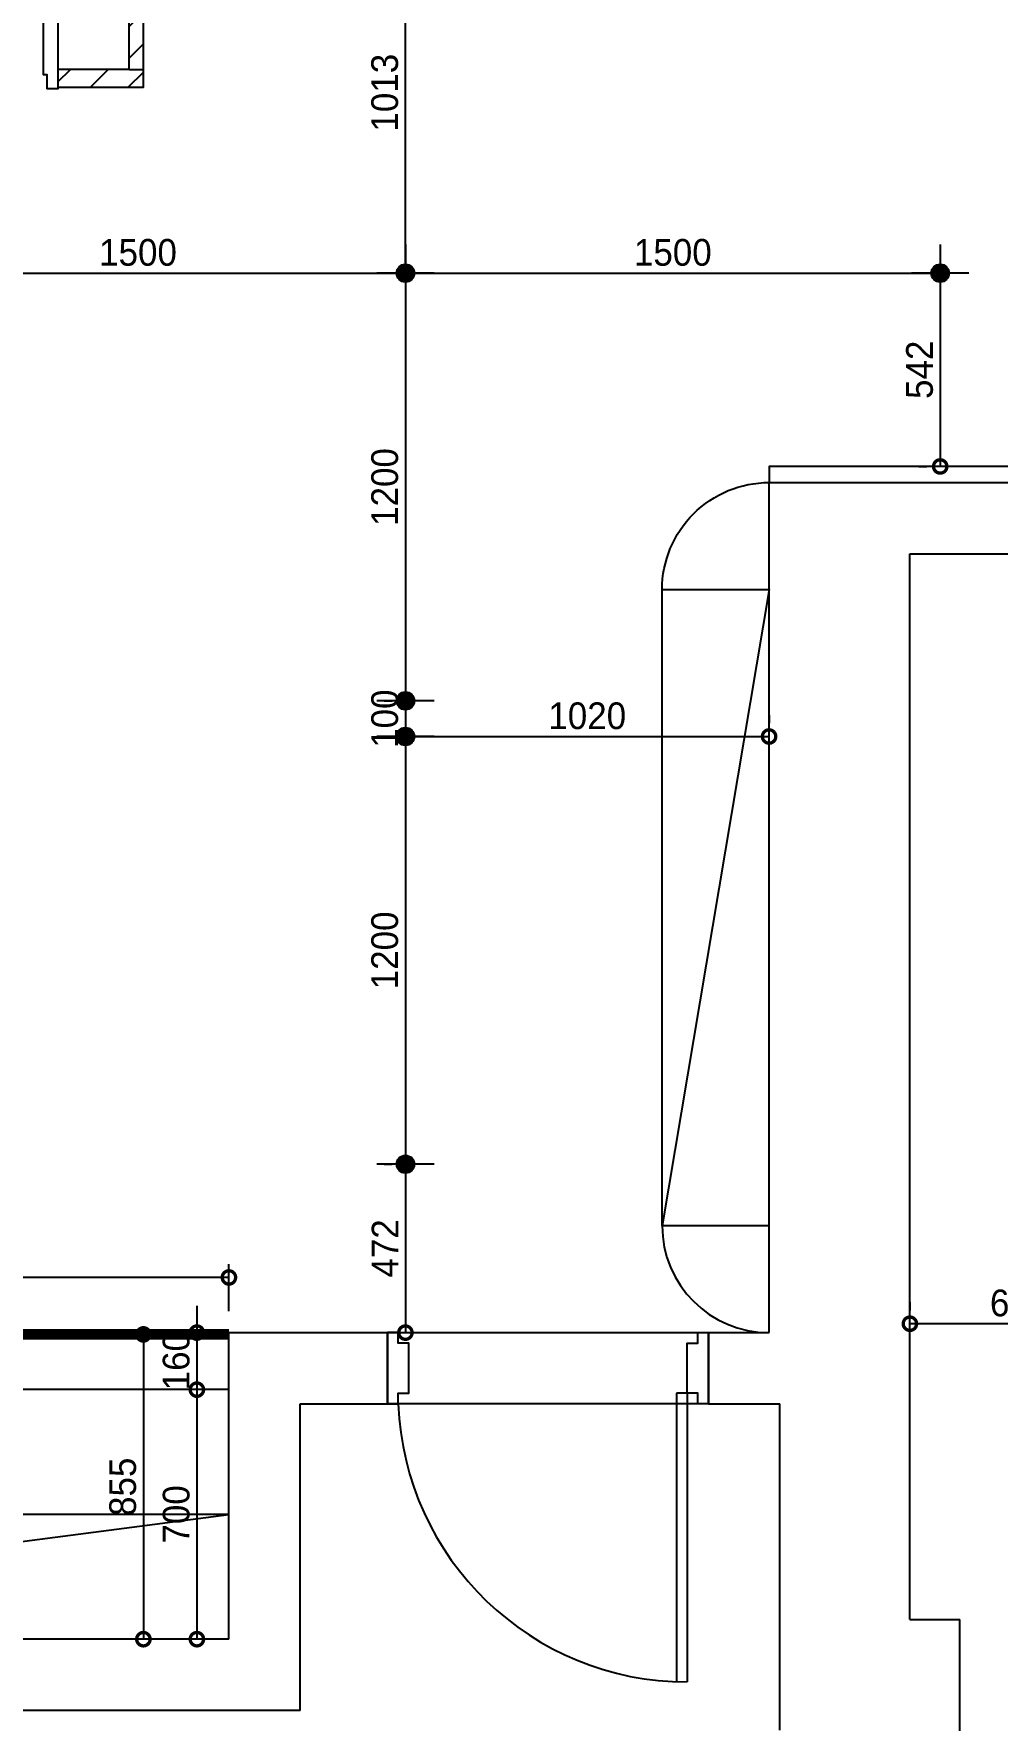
# Model space of a CAD drawing. Header units: inches. Extents: x -4181 to 116552, y 25636 to 44656.
# Drawn here: x 42980 to 45682, y 30364 to 35096 of the extents above; entities that cross this region are included whole.
import ezdxf

# ---------------------------------------------------------------- set-up
doc = ezdxf.new("R2010")
doc.units = ezdxf.units.IN
doc.header["$LTSCALE"] = 50
doc.header["$MEASUREMENT"] = 0
for name, color, linetype in [('01-FUR', 6, 'Continuous'), ('02-wal', 2, 'Continuous'), ('03-WAL NEW', 3, 'Continuous'), ('06-LIGHT', 4, 'Continuous'), ('07-dim wal', 5, 'Continuous'), ('08-hat', 8, 'Continuous'), ('6fur', 6, 'Continuous'), ('CO-DO-FR', 7, 'Continuous'), ('CO-DOOR', 8, 'Continuous'), ('RC-LIGHT', 7, 'Continuous')]:
    doc.layers.add(name, color=color, linetype=linetype)
doc.styles.add('스타일1', font='HY울릉도M.TTF')
doc.dimstyles.new('30', dxfattribs={"dimscale": 30, "dimtxt": 2.5, "dimasz": 2.5, "dimexe": 1.25, "dimexo": 2, "dimtad": 1, "dimdec": 0, "dimtxsty": '스타일1', "dimblk": 'DOTSMALL', "dimcen": 2.5, "dimclrd": 1, "dimclre": 1, "dimclrt": 2, "dimadec": 0, "dimazin": 0, "dimtfac": 1, "dimtix": 1, "dimtmove": 0, "dimatfit": 3, "dimldrblk": 'DOTSMALL', "dimfxl": 1.25, "dimarcsym": 0})

# ---------------------------------------------------------------- blocks, each defined once
blk = doc.blocks.new('asfsd')
at = {"layer": '03-WAL NEW'}
h = blk.add_hatch(dxfattribs=at)
h.set_pattern_fill('ANSI31', color=256, scale=500)
h.paths.add_polyline_path([(18156, 40221.5), (18115.6, 40213.7), (18115.6, 40129.2), (17915.6, 40128.7), (17915.6, 40089.2), (18115.6, 40089.2), (18155.6, 40089.2)])
h.paths.add_polyline_path([(18155.6, 39319.2), (18015.6, 39319.2), (17915.6, 39318.9), (17915.6, 39257.4), (18115.6, 39257.4), (18115.6, 35287.4), (18155.6, 35287.4)])
at = {"layer": '02-wal'}
for p, q in [((18115.6, 35287.4), (18115.6, 39257.4)), ((17915.6, 35487.4), (17915.6, 35287.4)), ((18115.6, 35287.4), (17915.6, 35287.4)), ((19910.6, 34128.4), (21530.6, 34128.4)), ((19910.6, 31743.4), (19910.6, 34128.4)), ((20305.6, 30938.4), (20305.6, 33928.4)), ((20305.6, 33928.4), (21530.6, 33928.4)), ((18395.6, 30883.4), (18395.6, 31743.4)), ((18395.6, 31743.4), (18840.6, 31743.4)), ((19740.6, 31743.4), (19910.6, 31743.4)), ((18595.6, 30683.4), (18595.6, 31543.4)), ((18595.6, 31543.4), (18840.6, 31543.4)), ((19740.6, 31543.4), (19940.6, 31543.4)), ((19940.6, 30628.4), (19940.6, 31543.4)), ((20305.6, 30938.4), (20445.6, 30938.4)), ((20445.6, 29708.4), (20445.6, 30938.4)), ((18395.6, 30883.4), (15715.6, 30883.4)), ((18595.6, 30683.4), (15515.6, 30683.4))]:
    blk.add_line(p, q, dxfattribs=at)
at = {"layer": '03-WAL NEW'}
blk.add_lwpolyline([(18115.6, 35287.4), (18155.6, 35287.4), (18155.6, 39319.2)], dxfattribs=at)
at = {"layer": 'CO-DO-FR'}
blk.add_lwpolyline([(17915.6, 35477.4), (17915.6, 35232.4), (17885.6, 35232.4), (17885.6, 35272.4), (17875.6, 35272.4), (17875.6, 35437.4), (17885.6, 35437.4), (17885.6, 35477.4), (17915.6, 35477.4)], close=True, dxfattribs=at)
at = {"layer": 'CO-DOOR'}
for p, q in [((18840.6, 31743.4), (19740.6, 31743.4)), ((18840.6, 31743.4), (18840.6, 31543.4)), ((18840.6, 31543.4), (18840.6, 31743.4)), ((19740.6, 31543.4), (19740.6, 31743.4)), ((19740.6, 31543.4), (19740.6, 31743.4)), ((19740.6, 31543.4), (19740.6, 31743.4)), ((19650.6, 31573.4), (19650.6, 30764)), ((19680.6, 31573.4), (19650.6, 31573.4)), ((19680.6, 31573.4), (19680.6, 30763.4)), ((19740.6, 31543.4), (18840.6, 31543.4))]:
    blk.add_line(p, q, dxfattribs=at)
for points in [[(18840.6, 31543.4), (18870.6, 31543.4), (18870.6, 31573.4), (18900.6, 31573.4), (18900.6, 31713.4), (18870.6, 31713.4), (18870.6, 31743.4), (18840.6, 31743.4), (18840.6, 31543.4)], [(19740.6, 31543.4), (19710.6, 31543.4), (19710.6, 31573.4), (19680.6, 31573.4), (19680.6, 31713.4), (19710.6, 31713.4), (19710.6, 31743.4), (19740.6, 31743.4), (19740.6, 31543.4)]]:
    blk.add_lwpolyline(points, dxfattribs=at)
blk.add_arc((19681.1, 31574.5), 811.1, 182.195, 269.9669, dxfattribs=at)
blk = doc.blocks.new('cjswjdeh')
at = {"layer": '03-WAL NEW'}
h = blk.add_hatch(dxfattribs=at)
h.set_pattern_fill('ANSI31', color=256, scale=600)
h.set_pattern_definition([(45, (25800, 0), (-53.03301, 53.03301), [])])
h.paths.add_polyline_path([(41982.4, 34995.7), (40847.4, 34995.7), (40847.4, 34945.7), (41982.4, 34945.7)])
h.paths.add_polyline_path([(43287.4, 34995.7), (43247.4, 34995.7), (43047.4, 34995.7), (43047.4, 34945.7), (43287.4, 34945.7)])
at = {"layer": '01-FUR', "color": 8}
for p, q in [((45042.4, 33536.7), (44742.4, 31751.7)), ((44742.4, 33536.7), (45042.4, 33536.7))]:
    blk.add_line(p, q, dxfattribs=at)
blk.add_lwpolyline([(45042.4, 31751.7), (44742.4, 31751.7), (44742.4, 33536.7, -0.414214), (45042.4, 33836.7), (45042.4, 33836.7)], format="xyb", dxfattribs=at)
blk.add_arc((45042.4, 31751.7), 300, 180, 270, dxfattribs=at)
at = {"layer": '03-WAL NEW'}
for points in [[(43047.4, 34995.7), (43047.4, 34945.7), (43287.4, 34945.7), (43287.4, 34995.7)], [(46662.4, 33836.7), (46662.4, 33881.7), (45042.4, 33881.7), (45042.4, 33836.7)]]:
    blk.add_lwpolyline(points, dxfattribs=at)
at = {"layer": '08-hat', "color": 8}
for points in [[(43527.4, 30591.7), (43527.4, 31291.7), (41547.4, 31291.7), (41547.4, 34945.7)], [(40847.4, 30591.7), (43527.4, 30941.7), (40847.4, 30941.7)]]:
    blk.add_lwpolyline(points, dxfattribs=at)
at = {"layer": '6fur'}
blk.add_blockref('asfsd', (25131.8, -291.7), dxfattribs=at)
blk = doc.blocks.new('_DOTSMALL')
at = {"color": 0, "linetype": 'ByBlock', "const_width": 0.5}
blk.add_lwpolyline([(-0.0625, 0, 1), (0.0625, 0, 1)], format="xyb", close=True, dxfattribs=at)
blk = doc.blocks.new('*D1226')
at = {"layer": '07-dim wal', "color": 1, "lineweight": -2}
for p, q in [((43437.5, 31526.7), (43437.5, 31216.7)), ((43467.4, 31451.7), (43400, 31451.7)), ((43467.4, 31291.7), (43400, 31291.7))]:
    blk.add_line(p, q, dxfattribs=at)
at = {"layer": 'Defpoints', "color": 0}
for p in [(43527.4, 31451.7), (43437.5, 31291.7), (43527.4, 31291.7)]:
    blk.add_point(p, dxfattribs=at)
at = {"layer": '07-dim wal', "color": 1, "lineweight": -2, "xscale": 75, "yscale": 75, "zscale": 75}
for p, rotation in [((43437.5, 31451.7), 270), ((43437.5, 31291.7), 90)]:
    blk.add_blockref('_DOTSMALL', p, dxfattribs=dict(at, rotation=rotation))
at = {"layer": '07-dim wal', "color": 2, "insert": (43379.7, 31371.7), "char_height": 75, "attachment_point": 5, "rotation": 90, "style": '스타일1'}
blk.add_mtext('160', dxfattribs=at)
blk = doc.blocks.new('*D1227')
at = {"layer": '07-dim wal', "color": 1, "lineweight": -2}
for p, q in [((43467.4, 31446.7), (43250, 31446.7)), ((43287.5, 31446.7), (43287.5, 30591.7)), ((43467.4, 30591.7), (43250, 30591.7))]:
    blk.add_line(p, q, dxfattribs=at)
at = {"layer": 'Defpoints', "color": 0}
for p in [(43527.4, 31446.7), (43287.5, 30591.7), (43527.4, 30591.7)]:
    blk.add_point(p, dxfattribs=at)
at = {"layer": '07-dim wal', "color": 1, "lineweight": -2, "xscale": 75, "yscale": 75, "zscale": 75}
for p, rotation in [((43287.5, 31446.7), 90), ((43287.5, 30591.7), 270)]:
    blk.add_blockref('_DOTSMALL', p, dxfattribs=dict(at, rotation=rotation))
at = {"layer": '07-dim wal', "color": 2, "insert": (43229.8, 31019.2), "char_height": 75, "attachment_point": 5, "rotation": 90, "style": '스타일1'}
blk.add_mtext('855', dxfattribs=at)
blk = doc.blocks.new('*D1228')
at = {"layer": '07-dim wal', "color": 1, "lineweight": -2}
for p, q in [((43467.4, 31291.7), (43400, 31291.7)), ((43437.5, 31291.7), (43437.5, 30591.7)), ((43467.4, 30591.7), (43400, 30591.7))]:
    blk.add_line(p, q, dxfattribs=at)
at = {"layer": 'Defpoints', "color": 0}
for p in [(43527.4, 31291.7), (43437.5, 30591.7), (43527.4, 30591.7)]:
    blk.add_point(p, dxfattribs=at)
at = {"layer": '07-dim wal', "color": 1, "lineweight": -2, "xscale": 75, "yscale": 75, "zscale": 75}
for p, rotation in [((43437.5, 31291.7), 90), ((43437.5, 30591.7), 270)]:
    blk.add_blockref('_DOTSMALL', p, dxfattribs=dict(at, rotation=rotation))
at = {"layer": '07-dim wal', "color": 2, "insert": (43379.8, 30941.7), "char_height": 75, "attachment_point": 5, "rotation": 90, "style": '스타일1'}
blk.add_mtext('700', dxfattribs=at)
blk = doc.blocks.new('*D1229')
at = {"layer": '07-dim wal', "color": 1, "lineweight": -2}
for p, q in [((41982.4, 31506.7), (41982.4, 31644)), ((43527.4, 31606.5), (41982.4, 31606.5)), ((43527.4, 31511.7), (43527.4, 31644))]:
    blk.add_line(p, q, dxfattribs=at)
at = {"layer": 'Defpoints', "color": 0}
for p in [(41982.4, 31606.5), (41982.4, 31446.7), (43527.4, 31451.7)]:
    blk.add_point(p, dxfattribs=at)
at = {"layer": '07-dim wal', "color": 1, "lineweight": -2, "xscale": 75, "yscale": 75, "zscale": 75, "rotation": 180}
blk.add_blockref('_DOTSMALL', (41982.4, 31606.5), dxfattribs=at)
at = {"layer": '07-dim wal', "color": 1, "lineweight": -2, "xscale": 75, "yscale": 75, "zscale": 75}
blk.add_blockref('_DOTSMALL', (43527.4, 31606.5), dxfattribs=at)
at = {"layer": '07-dim wal', "color": 2, "insert": (42754.9, 31663.5), "char_height": 75, "attachment_point": 5, "style": '스타일1'}
blk.add_mtext('1545', dxfattribs=at)
blk = doc.blocks.new('*D1237')
at = {"layer": '07-dim wal', "color": 1, "lineweight": -2}
for p, q in [((45437.4, 31536.7), (45437.4, 31514.2)), ((46049.9, 31536.7), (46049.9, 31514.2)), ((46049.9, 31476.7), (45437.4, 31476.7))]:
    blk.add_line(p, q, dxfattribs=at)
at = {"layer": 'Defpoints', "color": 0}
for p in [(45437.4, 31476.7), (45437.4, 31476.7), (46049.9, 31476.7)]:
    blk.add_point(p, dxfattribs=at)
at = {"layer": '07-dim wal', "color": 1, "lineweight": -2, "xscale": 75, "yscale": 75, "zscale": 75, "rotation": 180}
blk.add_blockref('_DOTSMALL', (45437.4, 31476.7), dxfattribs=at)
at = {"layer": '07-dim wal', "color": 1, "lineweight": -2, "xscale": 75, "yscale": 75, "zscale": 75}
blk.add_blockref('_DOTSMALL', (46049.9, 31476.7), dxfattribs=at)
at = {"layer": '07-dim wal', "color": 2, "insert": (45743.7, 31534.5), "char_height": 75, "attachment_point": 5, "style": '스타일1'}
blk.add_mtext('613', dxfattribs=at)
blk = doc.blocks.new('1')
at = {"linetype": 'Continuous'}
h = blk.add_hatch(color=4, dxfattribs=at)
h.dxf.hatch_style = 1
edge = h.paths.add_edge_path()
edge.add_arc((11539653.5, -14273503.8), 37.5, 0, 360)
at = {"color": 1, "linetype": 'Continuous'}
for p, q in [((11539653.5, -14273637.1), (11539653.5, -14273370.5)), ((11539520.2, -14273503.8), (11539786.8, -14273503.8))]:
    blk.add_line(p, q, dxfattribs=at)
at = {"color": 4, "linetype": 'Continuous'}
for radius in [41.5, 37.5]:
    blk.add_circle((11539653.5, -14273503.8), radius, dxfattribs=at)
blk = doc.blocks.new('*D1297')
at = {"layer": '07-dim wal', "color": 1, "lineweight": -2}
for p, q in [((42522.4, 34484.1), (42522.4, 34461.6)), ((44022.4, 34484.1), (44022.4, 34461.6)), ((42522.4, 34424.1), (44022.4, 34424.1))]:
    blk.add_line(p, q, dxfattribs=at)
at = {"layer": 'Defpoints', "color": 0}
for p in [(42522.4, 34424.1), (44022.4, 34424.1), (44022.4, 34424.1)]:
    blk.add_point(p, dxfattribs=at)
at = {"layer": '07-dim wal', "color": 1, "lineweight": -2, "xscale": 75, "yscale": 75, "zscale": 75, "rotation": 180}
blk.add_blockref('_DOTSMALL', (42522.4, 34424.1), dxfattribs=at)
at = {"layer": '07-dim wal', "color": 1, "lineweight": -2, "xscale": 75, "yscale": 75, "zscale": 75}
blk.add_blockref('_DOTSMALL', (44022.4, 34424.1), dxfattribs=at)
at = {"layer": '07-dim wal', "color": 2, "insert": (43272.4, 34481.8), "char_height": 75, "attachment_point": 5, "style": '스타일1'}
blk.add_mtext('1500', dxfattribs=at)
blk = doc.blocks.new('*D1298')
at = {"layer": '07-dim wal', "color": 1, "lineweight": -2}
for p, q in [((44022.4, 34484.1), (44022.4, 34461.6)), ((45522.4, 34484.1), (45522.4, 34461.6)), ((44022.4, 34424.1), (45522.4, 34424.1))]:
    blk.add_line(p, q, dxfattribs=at)
at = {"layer": 'Defpoints', "color": 0}
for p in [(44022.4, 34424.1), (45522.4, 34424.1), (45522.4, 34424.1)]:
    blk.add_point(p, dxfattribs=at)
at = {"layer": '07-dim wal', "color": 1, "lineweight": -2, "xscale": 75, "yscale": 75, "zscale": 75, "rotation": 180}
blk.add_blockref('_DOTSMALL', (44022.4, 34424.1), dxfattribs=at)
at = {"layer": '07-dim wal', "color": 1, "lineweight": -2, "xscale": 75, "yscale": 75, "zscale": 75}
blk.add_blockref('_DOTSMALL', (45522.4, 34424.1), dxfattribs=at)
at = {"layer": '07-dim wal', "color": 2, "insert": (44772.4, 34481.8), "char_height": 75, "attachment_point": 5, "style": '스타일1'}
blk.add_mtext('1500', dxfattribs=at)
blk = doc.blocks.new('*D1299')
at = {"layer": '07-dim wal', "color": 1, "lineweight": -2}
for p, q in [((45462.4, 34424.1), (45484.9, 34424.1)), ((45522.4, 34424.1), (45522.4, 33881.7)), ((45462.4, 33881.7), (45484.9, 33881.7))]:
    blk.add_line(p, q, dxfattribs=at)
at = {"layer": 'Defpoints', "color": 0}
for p in [(45522.4, 34424.1), (45522.4, 33881.7), (45522.4, 33881.7)]:
    blk.add_point(p, dxfattribs=at)
at = {"layer": '07-dim wal', "color": 1, "lineweight": -2, "xscale": 75, "yscale": 75, "zscale": 75}
for p, rotation in [((45522.4, 34424.1), 90), ((45522.4, 33881.7), 270)]:
    blk.add_blockref('_DOTSMALL', p, dxfattribs=dict(at, rotation=rotation))
at = {"layer": '07-dim wal', "color": 2, "insert": (45464.8, 34152.9), "char_height": 75, "attachment_point": 5, "rotation": 90, "style": '스타일1'}
blk.add_mtext('542', dxfattribs=at)
blk = doc.blocks.new('*D1300')
at = {"layer": '07-dim wal', "color": 1, "lineweight": -2}
for p, q in [((43962.4, 35436.6), (43984.9, 35436.6)), ((44022.4, 34424.1), (44022.4, 35436.6)), ((43962.4, 34424.1), (43984.9, 34424.1))]:
    blk.add_line(p, q, dxfattribs=at)
at = {"layer": 'Defpoints', "color": 0}
for p in [(44022.4, 35436.6), (44022.4, 35436.6), (44022.4, 34424.1)]:
    blk.add_point(p, dxfattribs=at)
at = {"layer": '07-dim wal', "color": 1, "lineweight": -2, "xscale": 75, "yscale": 75, "zscale": 75}
for p, rotation in [((44022.4, 35436.6), 90), ((44022.4, 34424.1), 270)]:
    blk.add_blockref('_DOTSMALL', p, dxfattribs=dict(at, rotation=rotation))
at = {"layer": '07-dim wal', "color": 2, "insert": (43964.7, 34930.3), "char_height": 75, "attachment_point": 5, "rotation": 90, "style": '스타일1'}
blk.add_mtext('1013', dxfattribs=at)
blk = doc.blocks.new('*D1308')
at = {"layer": '07-dim wal', "color": 1, "lineweight": -2}
for p, q in [((43962.4, 34424.1), (43984.9, 34424.1)), ((44022.4, 34424.1), (44022.4, 33224.1)), ((43962.4, 33224.1), (43984.9, 33224.1))]:
    blk.add_line(p, q, dxfattribs=at)
at = {"layer": 'Defpoints', "color": 0}
for p in [(44022.4, 34424.1), (44022.4, 33224.1), (44022.4, 33224.1)]:
    blk.add_point(p, dxfattribs=at)
at = {"layer": '07-dim wal', "color": 1, "lineweight": -2, "xscale": 75, "yscale": 75, "zscale": 75}
for p, rotation in [((44022.4, 34424.1), 90), ((44022.4, 33224.1), 270)]:
    blk.add_blockref('_DOTSMALL', p, dxfattribs=dict(at, rotation=rotation))
at = {"layer": '07-dim wal', "color": 2, "insert": (43964.7, 33824.1), "char_height": 75, "attachment_point": 5, "rotation": 90, "style": '스타일1'}
blk.add_mtext('1200', dxfattribs=at)
blk = doc.blocks.new('*D1309')
at = {"layer": '07-dim wal', "color": 1, "lineweight": -2}
for p, q in [((44022.4, 33299.1), (44022.4, 33049.1)), ((43962.4, 33224.1), (43984.9, 33224.1)), ((43962.4, 33124.1), (43984.9, 33124.1))]:
    blk.add_line(p, q, dxfattribs=at)
at = {"layer": 'Defpoints', "color": 0}
for p in [(44022.4, 33224.1), (44022.4, 33124.1), (44022.4, 33124.1)]:
    blk.add_point(p, dxfattribs=at)
at = {"layer": '07-dim wal', "color": 1, "lineweight": -2, "xscale": 75, "yscale": 75, "zscale": 75}
for p, rotation in [((44022.4, 33224.1), 270), ((44022.4, 33124.1), 90)]:
    blk.add_blockref('_DOTSMALL', p, dxfattribs=dict(at, rotation=rotation))
at = {"layer": '07-dim wal', "color": 2, "insert": (43964.7, 33174.1), "char_height": 75, "attachment_point": 5, "rotation": 90, "style": '스타일1'}
blk.add_mtext('100', dxfattribs=at)
blk = doc.blocks.new('*D1310')
at = {"layer": '07-dim wal', "color": 1, "lineweight": -2}
for p, q in [((43962.4, 33124.1), (43984.9, 33124.1)), ((44022.4, 33124.1), (44022.4, 31924.1)), ((43962.4, 31924.1), (43984.9, 31924.1))]:
    blk.add_line(p, q, dxfattribs=at)
at = {"layer": 'Defpoints', "color": 0}
for p in [(44022.4, 33124.1), (44022.4, 31924.1), (44022.4, 31924.1)]:
    blk.add_point(p, dxfattribs=at)
at = {"layer": '07-dim wal', "color": 1, "lineweight": -2, "xscale": 75, "yscale": 75, "zscale": 75}
for p, rotation in [((44022.4, 33124.1), 90), ((44022.4, 31924.1), 270)]:
    blk.add_blockref('_DOTSMALL', p, dxfattribs=dict(at, rotation=rotation))
at = {"layer": '07-dim wal', "color": 2, "insert": (43964.7, 32524.1), "char_height": 75, "attachment_point": 5, "rotation": 90, "style": '스타일1'}
blk.add_mtext('1200', dxfattribs=at)
blk = doc.blocks.new('*D1311')
at = {"layer": '07-dim wal', "color": 1, "lineweight": -2}
for p, q in [((43962.4, 31924.1), (43984.9, 31924.1)), ((44022.4, 31924.1), (44022.4, 31451.7)), ((43962.4, 31451.7), (43984.9, 31451.7))]:
    blk.add_line(p, q, dxfattribs=at)
at = {"layer": 'Defpoints', "color": 0}
for p in [(44022.4, 31924.1), (44022.4, 31451.7), (44022.4, 31451.7)]:
    blk.add_point(p, dxfattribs=at)
at = {"layer": '07-dim wal', "color": 1, "lineweight": -2, "xscale": 75, "yscale": 75, "zscale": 75}
for p, rotation in [((44022.4, 31924.1), 90), ((44022.4, 31451.7), 270)]:
    blk.add_blockref('_DOTSMALL', p, dxfattribs=dict(at, rotation=rotation))
at = {"layer": '07-dim wal', "color": 2, "insert": (43965.4, 31687.9), "char_height": 75, "attachment_point": 5, "rotation": 90, "style": '스타일1'}
blk.add_mtext('472', dxfattribs=at)
blk = doc.blocks.new('*D1312')
at = {"layer": '07-dim wal', "color": 1, "lineweight": -2}
for p, q in [((44022.4, 33184.1), (44022.4, 33161.6)), ((45042.4, 33184.1), (45042.4, 33161.6)), ((44022.4, 33124.1), (45042.4, 33124.1))]:
    blk.add_line(p, q, dxfattribs=at)
at = {"layer": 'Defpoints', "color": 0}
for p in [(44022.4, 33124.1), (45042.4, 33124.1), (45042.4, 33124.1)]:
    blk.add_point(p, dxfattribs=at)
at = {"layer": '07-dim wal', "color": 1, "lineweight": -2, "xscale": 75, "yscale": 75, "zscale": 75, "rotation": 180}
blk.add_blockref('_DOTSMALL', (44022.4, 33124.1), dxfattribs=at)
at = {"layer": '07-dim wal', "color": 1, "lineweight": -2, "xscale": 75, "yscale": 75, "zscale": 75}
blk.add_blockref('_DOTSMALL', (45042.4, 33124.1), dxfattribs=at)
at = {"layer": '07-dim wal', "color": 2, "insert": (44532.4, 33181.8), "char_height": 75, "attachment_point": 5, "style": '스타일1'}
blk.add_mtext('1020', dxfattribs=at)

msp = doc.modelspace()

# ---------------------------------------------------------------- linework, layer by layer
at = {"layer": '06-LIGHT', "color": 140, "const_width": 30}
msp.add_lwpolyline([(41982.4, 34940.7), (41982.4, 31446.7), (43527.4, 31446.7)], dxfattribs=at)

# ---------------------------------------------------------------- block references
at = {"layer": '07-dim wal'}
msp.add_blockref('cjswjdeh', (0, 0), dxfattribs=at)
at = {"layer": 'RC-LIGHT', "xscale": 0.6024096385271789, "yscale": 0.6024096385271789, "zscale": 0.6024096385271789, "rotation": 180}
for p in [(6995620.9, -8564072.2), (6997120.9, -8564072.2), (6995620.9, -8565272.2), (6995620.9, -8565372.2), (6995620.9, -8566572.2)]:
    msp.add_blockref('1', p, dxfattribs=at)

# ---------------------------------------------------------------- dimensions: what is measured, and where the dimension line sits
at = {"layer": '07-dim wal'}
for base, p1, p2, picture, middle in [((44022.4175242, 35436.569598), (44022.4175242, 34424.069598), (44022.4175242, 35436.569598), '*D1300', (43964.6695216, 34930.319598)), ((44022.4, 33224.1), (44022.4, 34424.1), (44022.4, 33224.1), '*D1308', (43964.7, 33824.1)), ((45522.4, 33881.7), (45522.4, 34424.1), (45522.4, 33881.7), '*D1299', (45464.8, 34152.9)), ((44022.4, 33124.1), (44022.4, 33224.1), (44022.4, 33124.1), '*D1309', (43964.7, 33174.1)), ((44022.4, 31924.1), (44022.4, 33124.1), (44022.4, 31924.1), '*D1310', (43964.7, 32524.1)), ((44022.4, 31451.7), (44022.4, 31924.1), (44022.4, 31451.7), '*D1311', (43965.4, 31687.9))]:
    dim = msp.add_linear_dim(base=base, p1=p1, p2=p2, angle=90, dimstyle='30', dxfattribs=at)
    dim.commit()
    dim.dimension.update_dxf_attribs({"geometry": picture, "text_midpoint": middle})
for base, p1, p2, picture, middle in [((44022.4, 34424.1), (42522.4, 34424.1), (44022.4, 34424.1), '*D1297', (43272.4, 34481.8)), ((45522.4, 34424.1), (44022.4, 34424.1), (45522.4, 34424.1), '*D1298', (44772.4, 34481.8)), ((45042.4, 33124.1), (44022.4, 33124.1), (45042.4, 33124.1), '*D1312', (44532.4, 33181.8)), ((45437.4175242, 31476.7006713), (46049.9175242, 31476.7006713), (45437.4175242, 31476.7006713), '*D1237', (45743.6675242, 31534.4986074))]:
    dim = msp.add_linear_dim(base=base, p1=p1, p2=p2, dimstyle='30', dxfattribs=at)
    dim.commit()
    dim.dimension.update_dxf_attribs({"geometry": picture, "text_midpoint": middle})
dim = msp.add_linear_dim(base=(41982.4, 31606.5), p1=(43527.4, 31451.7), p2=(41982.4, 31446.7), dimstyle='30', override={"dimtfill": 0}, dxfattribs=at)
dim.commit()
dim.dimension.update_dxf_attribs({"geometry": '*D1229', "text_midpoint": (42754.9, 31663.5)})
for base, p1, p2, picture, middle in [((43437.5, 31291.7), (43527.4, 31451.7), (43527.4, 31291.7), '*D1226', (43379.7, 31371.7)), ((43287.5, 30591.7), (43527.4, 31446.7), (43527.4, 30591.7), '*D1227', (43229.8, 31019.2)), ((43437.5, 30591.7), (43527.4, 31291.7), (43527.4, 30591.7), '*D1228', (43379.8, 30941.7))]:
    dim = msp.add_linear_dim(base=base, p1=p1, p2=p2, angle=90, dimstyle='30', override={"dimtfill": 0}, dxfattribs=at)
    dim.commit()
    dim.dimension.update_dxf_attribs({"geometry": picture, "text_midpoint": middle})

doc.saveas('drawing.dxf')
